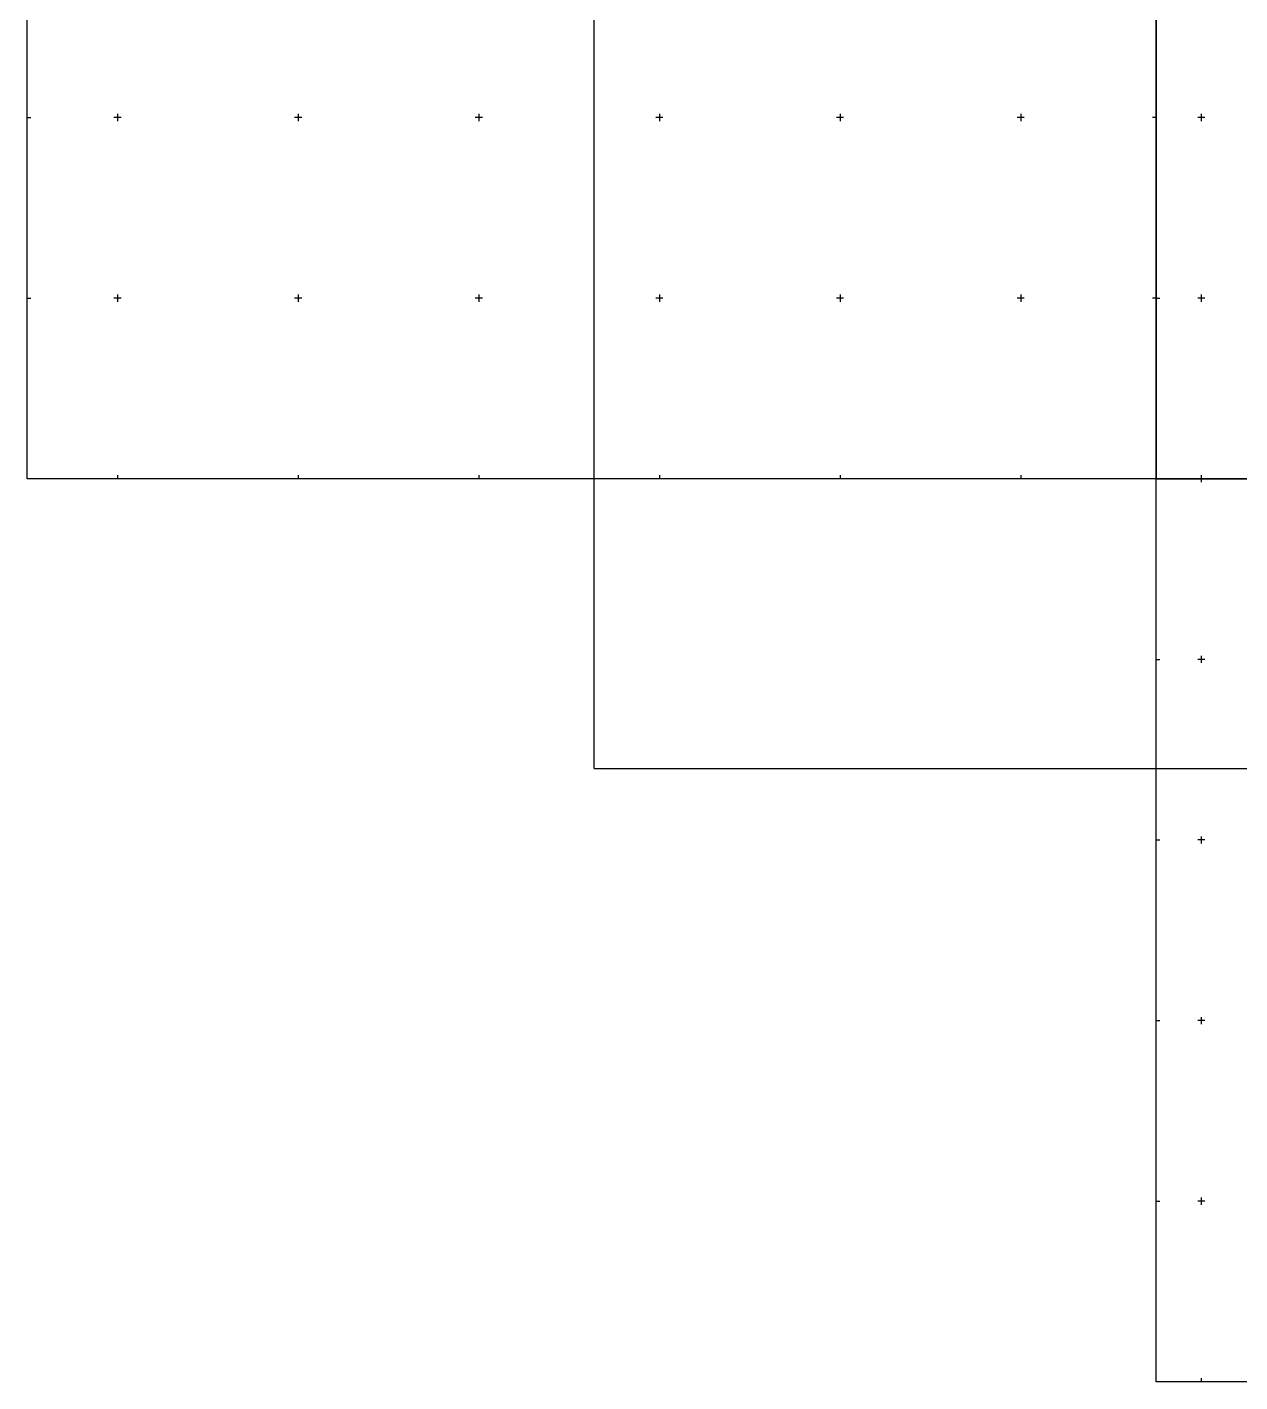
# Model space of a CAD drawing. Extents: x -743125 to -742188, y -1001500 to -1000750.
# Drawn here: x -743125 to -742789.3, y -1001500 to -1001125 of the extents above; entities that cross this region are included whole.
import ezdxf

# ---------------------------------------------------------------- set-up
doc = ezdxf.new("R2010")
doc.units = 0
doc.header["$MEASUREMENT"] = 0
doc.layers.get('0').update_dxf_attribs({"linetype": 'CONTINUOUS'})
doc.layers.add('57', color=7, linetype='CONTINUOUS')
doc.layers.add('60', color=7, linetype='CONTINUOUS')

# ---------------------------------------------------------------- blocks, each defined once
blk = doc.blocks.new('A0_500')
at = {"color": 3, "linetype": 'Continuous'}
for q in [(0, 0), (577.5, -415.5)]:
    blk.add_line((0, -415.5), q, dxfattribs=at)

msp = doc.modelspace()

# ---------------------------------------------------------------- linework, layer by layer
at = {"layer": '57', "color": 7, "linetype": 'Continuous'}
for points in [[(-742500, -1001000), (-742500, -1001250), (-742812.5, -1001250), (-742812.5, -1001000)], [(-742500, -1001250), (-742500, -1001500), (-742812.5, -1001500), (-742812.5, -1001250)]]:
    msp.add_lwpolyline(points, close=True, dxfattribs=at)
at = {"layer": '60', "color": 7, "linetype": 'Continuous'}
for p, q in [((-743125, -1001150), (-743124, -1001150)), ((-743099, -1001150), (-743101, -1001150)), ((-743100, -1001149), (-743100, -1001151)), ((-743049, -1001150), (-743051, -1001150)), ((-743050, -1001149), (-743050, -1001151)), ((-742999, -1001150), (-743001, -1001150)), ((-743000, -1001149), (-743000, -1001151)), ((-742949, -1001150), (-742951, -1001150)), ((-742950, -1001149), (-742950, -1001151)), ((-742899, -1001150), (-742901, -1001150)), ((-742900, -1001149), (-742900, -1001151)), ((-742849, -1001150), (-742851, -1001150)), ((-742850, -1001149), (-742850, -1001151)), ((-742812.5, -1001150), (-742813.5, -1001150)), ((-742799, -1001150), (-742801, -1001150)), ((-742800, -1001149), (-742800, -1001151)), ((-743125, -1001200), (-743124, -1001200)), ((-743099, -1001200), (-743101, -1001200)), ((-743100, -1001199), (-743100, -1001201)), ((-743049, -1001200), (-743051, -1001200)), ((-743050, -1001199), (-743050, -1001201)), ((-742999, -1001200), (-743001, -1001200)), ((-743000, -1001199), (-743000, -1001201)), ((-742949, -1001200), (-742951, -1001200)), ((-742950, -1001199), (-742950, -1001201)), ((-742899, -1001200), (-742901, -1001200)), ((-742900, -1001199), (-742900, -1001201)), ((-742849, -1001200), (-742851, -1001200)), ((-742850, -1001199), (-742850, -1001201)), ((-742812.5, -1001200), (-742813.5, -1001200)), ((-742812.5, -1001200), (-742811.5, -1001200)), ((-742799, -1001200), (-742801, -1001200)), ((-742800, -1001199), (-742800, -1001201)), ((-743100, -1001249), (-743100, -1001250)), ((-743050, -1001249), (-743050, -1001250)), ((-743000, -1001249), (-743000, -1001250)), ((-742950, -1001249), (-742950, -1001250)), ((-742900, -1001249), (-742900, -1001250)), ((-742850, -1001249), (-742850, -1001250)), ((-742800, -1001249), (-742800, -1001250)), ((-742800, -1001250), (-742800, -1001251)), ((-742812.5, -1001300), (-742811.5, -1001300)), ((-742799, -1001300), (-742801, -1001300)), ((-742800, -1001299), (-742800, -1001301)), ((-742812.5, -1001350), (-742811.5, -1001350)), ((-742799, -1001350), (-742801, -1001350)), ((-742800, -1001349), (-742800, -1001351)), ((-742812.5, -1001400), (-742811.5, -1001400)), ((-742799, -1001400), (-742801, -1001400)), ((-742800, -1001399), (-742800, -1001401)), ((-742812.5, -1001450), (-742811.5, -1001450)), ((-742799, -1001450), (-742801, -1001450)), ((-742800, -1001449), (-742800, -1001451)), ((-742800, -1001499), (-742800, -1001500))]:
    msp.add_line(p, q, dxfattribs=at)
msp.add_lwpolyline([(-742812.5, -1001000), (-742812.5, -1001250), (-743125, -1001250), (-743125, -1001000)], close=True, dxfattribs=at)

# ---------------------------------------------------------------- block references
at = {"color": 3, "linetype": 'Continuous'}
msp.add_blockref('A0_500', (-742968.04, -1000914.74), dxfattribs=at)

doc.saveas('drawing.dxf')
